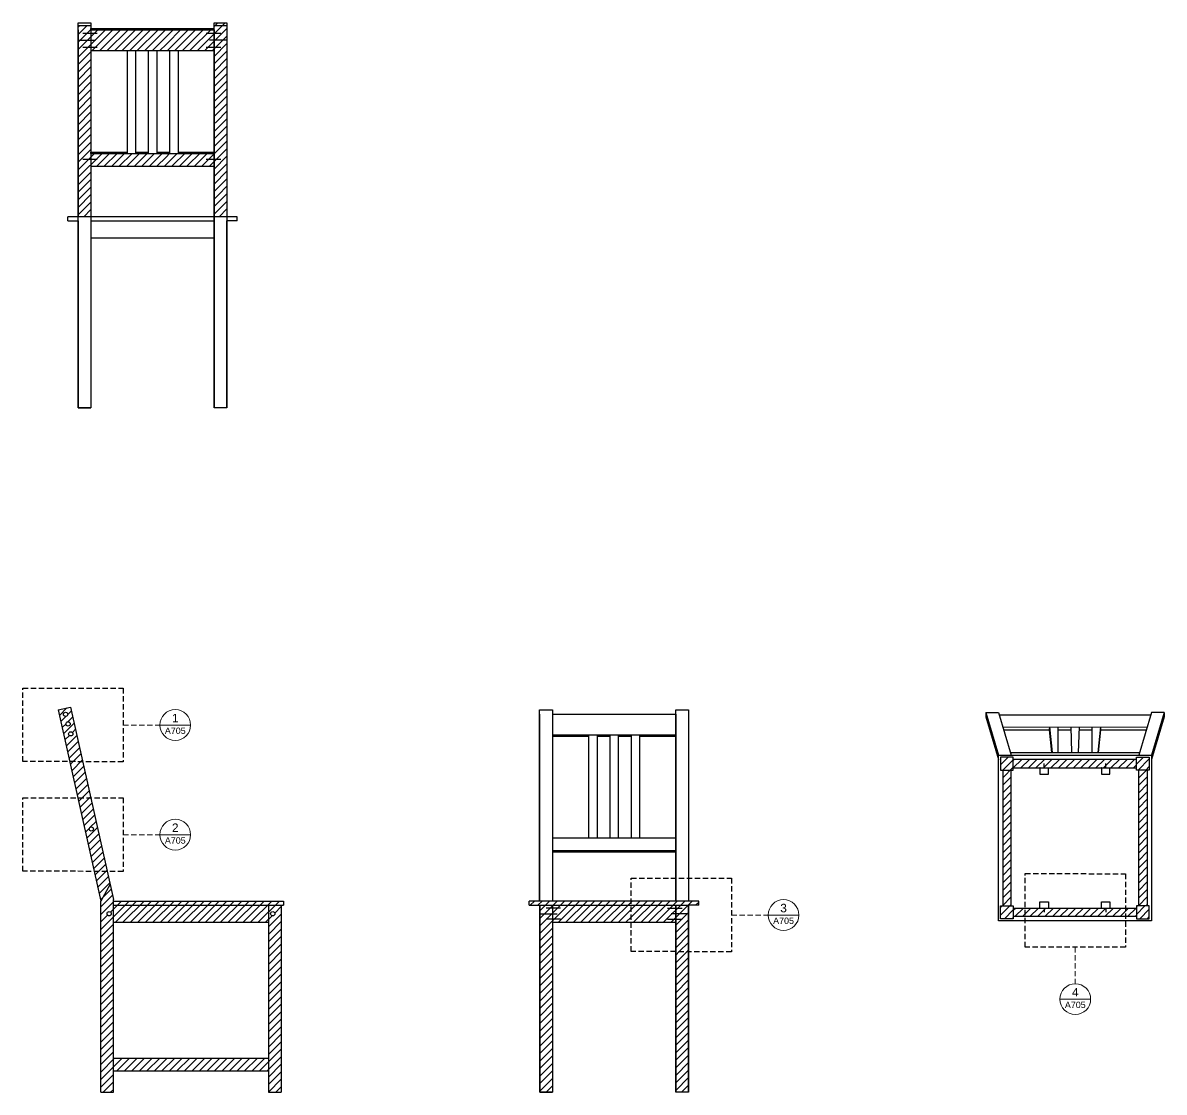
# Model space of a CAD drawing. Header units: inches. Extents: x -56 to 1120, y -151 to 478.
# Drawn here: x 785.4 to 1054, y 226.2 to 477.9 of the extents above; entities that cross this region are included whole.
import ezdxf
from ezdxf.enums import TextEntityAlignment as Align

# ---------------------------------------------------------------- set-up
doc = ezdxf.new("R2010")
doc.units = ezdxf.units.IN
doc.header["$MEASUREMENT"] = 0
doc.linetypes.add('DASHED2', pattern=[0.375, 0.25, -0.125])
doc.layers.get('0').update_dxf_attribs({"lineweight": 30})
for name, color, linetype, lineweight in [('A-ANNO-SYMB', 3, 'Continuous', 18), ('BORDO', 1, 'Continuous', 30), ('RETINI', 2, 'Continuous', 20), ('Viti', 4, 'Continuous', 25)]:
    doc.layers.add(name, color=color, linetype=linetype, lineweight=lineweight)
doc.styles.get("Standard").update_dxf_attribs({"font": 'Arial.ttf'})
pattern_1 = [(45, (164.1227, 176.6633), (-0.8838835, 0.8838835), [])]
pattern_2 = [(45, (0, 161.0789), (-0.8838835, 0.8838835), [])]

# ---------------------------------------------------------------- blocks, each defined once
blk = doc.blocks.new('b')
for p, q in [((585.85, 49.4), (585.85, 48)), ((585.9, 49.45), (587.8, 49.45)), ((587.85, 48), (587.85, 49.4)), ((585.9, 47.95), (587.8, 47.95))]:
    blk.add_line(p, q)
for centre, start, end in [((585.9, 49.4), 90, 180), ((587.8, 49.4), 0, 90), ((585.9, 48), 180, 270), ((587.8, 48), 270, 0)]:
    blk.add_arc(centre, 0.05, start, end)

msp = doc.modelspace()

# ---------------------------------------------------------------- hatches: boundary and pattern name
at = {"layer": 'RETINI'}
h = msp.add_hatch(dxfattribs=at)
h.set_pattern_fill('ANSI31', color=256, scale=10)
h.set_pattern_definition(pattern_2)
h.paths.add_polyline_path([(819.11, 447.17), (801.43, 447.17), (801.43, 445.45), (801.43, 444.17), (819.11, 444.17)])
h.paths.add_polyline_path([(801.43, 471.84), (801.43, 477.27), (798.43, 477.27), (798.43, 432.27), (801.43, 432.27), (801.43, 445.45)])
h.paths.add_polyline_path([(833.43, 463.23), (830.43, 463.23), (830.43, 454.72), (833.43, 454.71)])
h = msp.add_hatch(dxfattribs=at)
h.set_pattern_fill('ANSI31', color=256, scale=10)
h.set_pattern_definition(pattern_2)
h.paths.add_polyline_path([(819.11, 471.39), (819.11, 476.27), (801.43, 476.27), (801.43, 471.84), (801.43, 471.39)])
h = msp.add_hatch(dxfattribs=at)
h.set_pattern_fill('ANSI31', color=256, scale=10)
h.set_pattern_definition(pattern_2)
h.paths.add_polyline_path([(819.11, 476.27), (819.11, 471.39), (830.43, 471.39), (830.43, 471.84), (830.43, 475.82), (830.43, 476.27)])
h.paths.add_polyline_path([(833.43, 477.27), (830.43, 477.27), (830.43, 475.82), (830.43, 473.83), (833.43, 473.83)])
h.paths.add_polyline_path([(833.43, 473.83), (830.43, 473.83), (830.43, 471.84), (830.43, 463.23), (833.43, 463.23)])
h.paths.add_polyline_path([(833.43, 477.27), (833.43, 477.92), (830.43, 477.92), (830.43, 477.27)])
h.paths.add_polyline_path([(819.11, 476.59), (819.11, 476.27), (830.43, 476.27), (830.43, 476.59)])
h = msp.add_hatch(dxfattribs=at)
h.set_pattern_fill('ANSI31', color=256, scale=10)
h.set_pattern_definition(pattern_2)
h.paths.add_polyline_path([(833.43, 454.71), (830.43, 454.72), (830.43, 445.45), (830.43, 437.42), (833.43, 437.41)])
h.paths.add_polyline_path([(830.43, 445.45), (830.43, 447.17), (819.11, 447.17), (819.11, 444.17), (830.43, 444.17)])
h.paths.add_polyline_path([(830.43, 447.49), (821.93, 447.49), (821.93, 447.17), (830.43, 447.17)])
h = msp.add_hatch(dxfattribs=at)
h.set_pattern_fill('ANSI31', color=256, scale=10)
h.set_pattern_definition(pattern_2)
h.paths.add_polyline_path([(833.43, 437.41), (830.43, 437.42), (830.43, 432.27), (833.43, 432.27)])
h = msp.add_hatch(dxfattribs=at)
h.set_pattern_fill('ANSI31', color=256, scale=10)
h.set_pattern_definition([(45, (159.5186, 14.501), (-0.8838835, 0.8838835), [])])
h.paths.add_polyline_path([(796.65, 316.84), (793.73, 316.19), (796.44, 303.99), (799.51, 303.99)])
h.paths.add_polyline_path([(796.2, 310.54, -1), (797.2, 310.54, -1)], flags=16)
h.paths.add_polyline_path([(795.58, 312.87, -1), (796.58, 312.87, -1)], flags=16)
h.paths.add_polyline_path([(794.98, 315.13, -1), (795.98, 315.13, -1)], flags=16)
h.paths.add_polyline_path([(799.51, 303.99), (796.44, 303.99), (798.33, 295.47), (801.4, 295.47)])
h.paths.add_polyline_path([(801.4, 295.47), (798.33, 295.47), (802.18, 278.17), (805.25, 278.16)])
h.paths.add_polyline_path([(802.03, 288.14, -1), (801.03, 288.14, -1)], flags=16)
h.paths.add_polyline_path([(805.25, 278.16), (802.18, 278.17), (803.73, 271.19), (805.93, 275.12)])
h.paths.add_polyline_path([(806.73, 271.52), (805.93, 275.12), (803.73, 271.19), (803.73, 226.19), (806.73, 226.19)])
h.paths.add_polyline_path([(806.23, 268.19, -1), (805.23, 268.19, -1)], flags=16)
h.paths.add_polyline_path([(846.73, 271.19), (806.73, 271.19), (806.73, 270.19), (846.73, 270.19)])
h.paths.add_polyline_path([(846.23, 270.19), (843.23, 270.19), (843.23, 226.19), (846.23, 226.19)])
h.paths.add_polyline_path([(843.73, 268.19, -1), (844.73, 268.19, -1)], flags=16)
h.paths.add_polyline_path([(843.23, 270.19), (806.73, 270.19), (806.73, 266.19), (843.23, 266.19)])
h.paths.add_polyline_path([(843.23, 234.19), (806.73, 234.19), (806.73, 231.19), (843.23, 231.19)])
h = msp.add_hatch(dxfattribs=at)
h.set_pattern_fill('ANSI31', color=256, scale=10)
h.set_pattern_definition(pattern_1)
h.paths.add_polyline_path([(1050.47, 267.03), (1050.47, 270.03), (1047.47, 270.03), (1047.47, 267.03)])
h.paths.add_polyline_path([(1018.47, 270.03), (1015.47, 270.03), (1015.47, 267.03), (1018.47, 267.03)])
h.paths.add_polyline_path([(1018.47, 302.03), (1018.47, 305.03), (1015.47, 305.03), (1015.47, 302.03)])
h.paths.add_polyline_path([(1017.97, 302.03), (1015.97, 302.03), (1015.97, 270.03), (1017.97, 270.03)])
h = msp.add_hatch(dxfattribs=at)
h.set_pattern_fill('ANSI31', color=256, scale=10)
h.paths.add_polyline_path([(1047.47, 304.53), (1018.47, 304.53), (1018.47, 302.53), (1047.47, 302.53)])
h = msp.add_hatch(dxfattribs=at)
h.set_pattern_fill('ANSI31', color=256, scale=10)
h.set_pattern_definition(pattern_1)
h.paths.add_polyline_path([(1047.47, 305.03), (1047.47, 302.03), (1050.47, 302.03), (1050.47, 305.03)])
h = msp.add_hatch(dxfattribs=at)
h.set_pattern_fill('ANSI31', color=256, scale=10)
h.paths.add_polyline_path([(1047.47, 269.53), (1044.86, 269.53), (1044.86, 267.53), (1047.47, 267.53)])
h.paths.add_polyline_path([(1049.97, 302.03), (1047.97, 302.03), (1047.97, 270.03), (1049.97, 270.03)])
h = msp.add_hatch(dxfattribs=at)
h.set_pattern_fill('ANSI31', color=256, scale=10)
h.paths.add_polyline_path([(928.55, 270.19), (910.01, 270.19), (910.01, 266.19), (928.55, 266.19)])
h.paths.add_polyline_path([(928.55, 271.19), (910.01, 271.19), (907.01, 271.19), (904.56, 271.19), (904.56, 270.19), (907.01, 270.19), (910.03, 270.19), (928.55, 270.19)])
h.paths.add_polyline_path([(910.01, 270.19), (907.03, 270.19), (907.03, 268.19), (910.01, 268.19)])
h.paths.add_polyline_path([(910.01, 268.19), (907.03, 268.19), (907.03, 226.19), (910.03, 226.19)])
h.paths.add_polyline_path([(942.03, 259.26), (939.03, 259.27), (939.03, 226.19), (942.03, 226.19)])
h = msp.add_hatch(dxfattribs=at)
h.set_pattern_fill('ANSI31', color=256, scale=10)
h.paths.add_polyline_path([(928.55, 270.19), (928.55, 266.19), (939.03, 266.19), (939.03, 269.85), (939.03, 270.19)])
h.paths.add_polyline_path([(928.55, 271.19), (928.55, 270.19), (939.03, 270.19), (942.03, 270.19), (944.46, 270.19), (944.46, 271.19), (942.01, 271.19), (939.03, 271.19)])
h.paths.add_polyline_path([(942.03, 268.19), (942.03, 270.19), (942.01, 270.19), (939.03, 270.19), (939.03, 269.85), (939.03, 268.19)])
h.paths.add_polyline_path([(942.03, 268.19), (939.03, 268.19), (939.03, 259.27), (942.03, 259.26)])
h = msp.add_hatch(dxfattribs=at)
h.set_pattern_fill('ANSI31', color=256, scale=10)
h.paths.add_polyline_path([(1021.25, 269.53), (1018.47, 269.53), (1018.47, 267.53), (1021.25, 267.53)])
h = msp.add_hatch(dxfattribs=at)
h.set_pattern_fill('ANSI31', color=256, scale=10)
h.paths.add_polyline_path([(1044.86, 269.53), (1021.25, 269.53), (1021.25, 267.53), (1044.86, 267.53)])

# ---------------------------------------------------------------- linework, layer by layer
for p, q in [((798.43, 477.27), (798.43, 477.92)), ((798.43, 477.92), (801.43, 477.92)), ((798.43, 476.27), (798.43, 432.27)), ((801.43, 477.92), (801.43, 477.27)), ((801.43, 476.27), (801.43, 476.59)), ((801.43, 476.59), (830.43, 476.59)), ((801.43, 476.27), (830.43, 476.27)), ((830.43, 477.27), (830.43, 477.92)), ((830.43, 477.92), (833.43, 477.92)), ((830.43, 476.27), (830.43, 475.82)), ((830.43, 476.27), (830.43, 475.82)), ((830.43, 475.82), (830.43, 471.84)), ((830.43, 475.82), (830.43, 475.82)), ((833.43, 477.92), (833.43, 477.27)), ((801.43, 471.39), (830.43, 471.39)), ((809.93, 471.39), (809.93, 447.17)), ((811.93, 471.39), (811.93, 447.17)), ((814.93, 471.39), (814.93, 447.17)), ((814.93, 471.39), (814.93, 447.17)), ((814.93, 471.39), (816.93, 471.39)), ((816.93, 471.39), (816.93, 447.17)), ((816.93, 471.39), (816.93, 447.17)), ((819.93, 471.39), (819.93, 447.17)), ((821.93, 471.39), (821.93, 447.17)), ((830.43, 471.84), (830.43, 445.45)), ((801.43, 447.17), (801.43, 447.49)), ((801.43, 447.49), (809.93, 447.49)), ((801.43, 447.17), (830.43, 447.17)), ((811.93, 447.49), (814.93, 447.49)), ((816.93, 447.49), (819.93, 447.49)), ((821.93, 447.49), (830.43, 447.49)), ((801.43, 444.17), (830.43, 444.17)), ((830.43, 445.45), (830.43, 431.27)), ((798.43, 432.27), (795.98, 432.27)), ((795.98, 431.27), (795.98, 432.27)), ((795.98, 431.27), (798.43, 431.27)), ((801.43, 432.27), (798.43, 432.27)), ((798.43, 431.27), (798.43, 387.27)), ((830.43, 432.27), (801.43, 432.27)), ((830.43, 432.27), (801.43, 432.27)), ((801.43, 431.27), (830.43, 431.27)), ((801.43, 431.27), (830.43, 431.27)), ((833.43, 432.27), (830.43, 432.27)), ((830.43, 431.27), (830.43, 387.27)), ((835.88, 432.27), (833.43, 432.27)), ((835.88, 431.27), (833.43, 431.27)), ((833.43, 387.27), (833.43, 431.27)), ((835.88, 431.27), (835.88, 432.27)), ((801.43, 427.27), (830.43, 427.27)), ((798.43, 387.27), (801.43, 387.27)), ((793.73, 316.19), (796.65, 316.84)), ((793.73, 316.19), (803.73, 271.19)), ((796.65, 316.84), (806.73, 271.52)), ((907.01, 315.19), (907.01, 271.19)), ((910.03, 315.19), (939.03, 315.19)), ((939.03, 315.19), (939.03, 271.19)), ((1011.97, 315.53), (1014.97, 305.53)), ((1011.97, 315.53), (1011.97, 314.53)), ((1011.97, 315.53), (1014.97, 315.53)), ((1011.97, 314.53), (1014.97, 304.53)), ((1014.97, 315.53), (1017.97, 305.53)), ((1015.12, 315.03), (1050.82, 315.03)), ((1050.97, 315.53), (1047.97, 305.53)), ((1053.97, 315.53), (1050.97, 305.53)), ((1053.97, 315.53), (1050.97, 315.53)), ((1053.97, 314.53), (1050.97, 304.53)), ((1053.97, 315.53), (1053.97, 314.53)), ((1015.98, 312.15), (1049.96, 312.17)), ((1026.97, 312.16), (1026.93, 311.46)), ((1026.97, 312.16), (1027.59, 306.15)), ((1028.97, 312.16), (1028.98, 306.15)), ((1031.97, 312.16), (1032.17, 306.15)), ((1031.97, 312.16), (1032.17, 306.15)), ((1033.97, 312.16), (1033.77, 306.16)), ((1033.97, 312.16), (1033.77, 306.16)), ((1036.97, 312.16), (1036.94, 306.16)), ((1038.97, 312.16), (1038.36, 306.16)), ((1038.97, 312.16), (1039.01, 311.46)), ((910.03, 310.31), (939.03, 310.31)), ((910.03, 309.98), (918.53, 309.98)), ((918.53, 310.31), (918.53, 286.09)), ((920.53, 310.31), (920.53, 286.09)), ((920.53, 309.98), (923.53, 309.98)), ((923.53, 310.31), (923.53, 286.09)), ((923.53, 310.31), (923.53, 286.09)), ((923.53, 310.31), (925.53, 310.31)), ((925.53, 310.31), (925.53, 286.09)), ((925.53, 310.31), (925.53, 286.09)), ((925.53, 309.98), (928.53, 309.98)), ((928.53, 310.31), (928.53, 286.09)), ((930.53, 310.31), (930.53, 286.09)), ((930.53, 309.98), (939.03, 309.98)), ((1016.19, 311.46), (1026.93, 311.46)), ((1026.93, 311.46), (1027.49, 306.15)), ((1028.97, 311.46), (1031.99, 311.46)), ((1033.95, 311.46), (1036.97, 311.46)), ((1039.01, 311.46), (1038.46, 306.16)), ((1039.01, 311.46), (1049.75, 311.46)), ((1017.79, 306.13), (1048.16, 306.18)), ((1047.47, 304.53), (1018.47, 304.53)), ((1015.97, 302.03), (1017.97, 302.03)), ((1015.97, 302.03), (1015.97, 270.03)), ((1017.97, 270.03), (1017.97, 302.03)), ((1018.47, 302.53), (1047.47, 302.53)), ((1047.97, 270.03), (1047.97, 302.03)), ((1049.97, 302.03), (1049.97, 270.03)), ((910.03, 286.09), (939.03, 286.09)), ((910.03, 283.09), (939.03, 283.09)), ((910.03, 282.76), (939.03, 282.76)), ((805.93, 275.12), (803.73, 271.19)), ((806.73, 226.19), (806.73, 271.52)), ((803.73, 226.19), (803.73, 271.19)), ((806.73, 271.19), (846.73, 271.19)), ((806.73, 270.19), (846.73, 270.19)), ((843.23, 270.19), (843.23, 226.19)), ((846.23, 270.19), (846.23, 226.19)), ((846.73, 271.19), (846.73, 270.19)), ((907.01, 271.19), (904.56, 271.19)), ((904.56, 270.19), (904.56, 271.19)), ((904.56, 270.19), (907.01, 270.19)), ((907.03, 270.19), (907.03, 226.19)), ((907.03, 226.19), (907.03, 270.19)), ((907.03, 270.19), (910.03, 270.19)), ((939.03, 271.19), (910.01, 271.19)), ((939.03, 271.19), (910.01, 271.19)), ((910.01, 270.19), (910.03, 226.19)), ((910.01, 270.19), (939.03, 270.19)), ((910.01, 270.19), (939.03, 270.19)), ((939.03, 270.19), (939.03, 269.85)), ((939.03, 269.85), (939.03, 226.19)), ((944.46, 271.19), (942.01, 271.19)), ((944.46, 270.19), (942.01, 270.19)), ((942.03, 226.19), (942.03, 270.19)), ((944.46, 270.19), (944.46, 271.19)), ((1015.97, 270.03), (1017.97, 270.03)), ((1018.47, 269.53), (1047.47, 269.53)), ((806.73, 266.19), (843.23, 266.19)), ((910.03, 266.19), (939.03, 266.19)), ((1047.47, 267.53), (1018.47, 267.53)), ((806.73, 234.19), (843.23, 234.19)), ((806.73, 231.19), (843.23, 231.19)), ((803.73, 226.19), (806.73, 226.19)), ((843.23, 226.19), (846.23, 226.19)), ((907.03, 226.19), (910.03, 226.19)), ((910.03, 226.19), (907.03, 226.19))]:
    msp.add_line(p, q)
for points in [[(798.43, 431.27), (798.43, 477.27), (801.43, 477.27), (801.43, 471.84)], [(830.43, 475.82), (830.43, 477.27), (833.43, 477.27), (833.43, 431.27)], [(830.43, 471.84), (830.43, 475.82)], [(801.43, 471.84), (801.43, 445.45)], [(830.43, 445.45), (830.43, 471.84)], [(801.43, 445.45), (801.43, 431.27)], [(830.43, 431.27), (830.43, 445.45)], [(801.43, 431.27), (801.43, 387.27), (798.43, 387.27), (798.43, 431.27)], [(833.43, 431.27), (833.43, 387.27), (830.43, 387.27), (830.43, 431.27)], [(939.03, 269.85), (939.03, 270.19), (942.03, 270.19), (942.03, 226.19), (939.03, 226.19), (939.03, 269.85)]]:
    msp.add_lwpolyline(points)
for points in [[(910.01, 271.19), (907.01, 271.19), (907.01, 316.19), (910.01, 316.19)], [(942.03, 271.19), (939.03, 271.19), (939.03, 316.19), (942.03, 316.19)], [(1014.97, 305.53), (1050.97, 305.53), (1050.97, 266.53), (1014.97, 266.53)], [(1018.47, 305.03), (1015.47, 305.03), (1015.47, 302.03), (1018.47, 302.03)], [(1047.47, 305.03), (1050.47, 305.03), (1050.47, 302.03), (1047.47, 302.03)], [(1018.47, 267.03), (1015.47, 267.03), (1015.47, 270.03), (1018.47, 270.03)], [(1047.47, 267.03), (1050.47, 267.03), (1050.47, 270.03), (1047.47, 270.03)]]:
    msp.add_lwpolyline(points, close=True)
at = {"layer": 'A-ANNO-SYMB', "linetype": 'DASHED2', "ltscale": 5}
for p, q in [((809.02, 312.62), (817.66, 312.62)), ((809.02, 286.8), (817.66, 286.8)), ((952.16, 267.89), (960.79, 267.89)), ((1033.05, 260.34), (1033.05, 251.71))]:
    msp.add_line(p, q, dxfattribs=at)
at = {"layer": 'A-ANNO-SYMB', "linetype": 'Continuous'}
for p, q in [((817.66, 312.62), (824.9, 312.62)), ((817.66, 286.8), (824.9, 286.8)), ((960.79, 267.89), (968.03, 267.89)), ((1029.43, 248.09), (1036.67, 248.09))]:
    msp.add_line(p, q, dxfattribs=at)
for centre in [(821.28, 312.62), (821.28, 286.8), (964.41, 267.89), (1033.05, 248.09)]:
    msp.add_circle(centre, 3.62, dxfattribs=at)
at = {"layer": 'BORDO', "linetype": 'DASHED2', "ltscale": 5}
for points in [[(785.41, 321.31), (809.02, 321.26), (809.02, 303.97), (785.41, 304.02)], [(785.41, 295.5), (809.02, 295.45), (809.02, 278.16), (785.41, 278.2)], [(1021.25, 277.66), (1044.86, 277.61), (1044.86, 260.32), (1021.25, 260.36)], [(928.55, 276.58), (952.16, 276.54), (952.16, 259.24), (928.55, 259.29)]]:
    msp.add_lwpolyline(points, close=True, dxfattribs=at)
at = {"layer": 'Viti'}
for p, q in [((799.53, 475.47), (802.93, 475.47)), ((828.53, 475.47), (832.03, 475.47)), ((829.53, 475.47), (831.53, 475.47)), ((798.43, 473.83), (802.51, 473.83)), ((833.43, 473.83), (829.35, 473.83)), ((799.53, 472.19), (802.93, 472.19)), ((828.53, 472.19), (832.03, 472.19)), ((829.53, 472.19), (831.53, 472.19)), ((799.53, 445.8), (802.93, 445.8)), ((828.53, 445.8), (832.03, 445.8)), ((1025.72, 302.53), (1025.73, 303.53)), ((1040.22, 302.53), (1040.22, 303.53)), ((911.93, 269.5), (908.53, 269.5)), ((937.12, 269.5), (940.53, 269.5)), ((1025.72, 269.53), (1025.73, 268.53)), ((1040.22, 269.53), (1040.22, 268.53)), ((907.03, 268.19), (911.11, 268.19)), ((911.93, 266.88), (908.53, 266.88)), ((937.12, 266.88), (940.53, 266.88)), ((942.03, 268.19), (937.94, 268.19))]:
    msp.add_line(p, q, dxfattribs=at)
for centre in [(795.48, 315.13), (796.08, 312.87), (796.7, 310.54), (801.53, 288.14), (805.73, 268.19), (844.23, 268.19)]:
    msp.add_circle(centre, 0.5, dxfattribs=at)

# ---------------------------------------------------------------- block references
for p in [(438.87, 253.08), (453.37, 253.08)]:
    msp.add_blockref('b', p, dxfattribs=at)
at = {"layer": 'Viti', "xscale": -1, "rotation": 180}
for p in [(438.87, 318.98), (453.37, 318.98)]:
    msp.add_blockref('b', p, dxfattribs=at)

# ---------------------------------------------------------------- texts
at = {"layer": 'A-ANNO-SYMB', "linetype": 'Continuous'}
for tag, text, height, p in [('1', 'A301', 2, (821.28, 315.25)), ('A705', 'A', 1.5, (821.28, 312.02)), ('2', 'A301', 2, (821.28, 289.44)), ('A705', 'A', 1.5, (821.28, 286.2)), ('3', 'A301', 2, (964.41, 270.53)), ('A705', 'A', 1.5, (964.41, 267.29)), ('4', 'A301', 2, (1033.05, 250.72)), ('A705', 'A', 1.5, (1033.05, 247.49))]:
    msp.add_attdef(tag, text=text, height=height, dxfattribs=at).set_placement(p, align=Align.TOP_CENTER)

doc.saveas('drawing.dxf')
